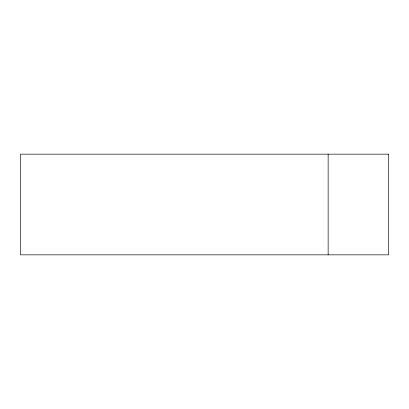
<?xml version="1.0" encoding="UTF-8"?>
<svg xmlns="http://www.w3.org/2000/svg" width="409" height="409" viewBox="0 0 409 409"><rect width="100%" height="100%" fill="white"/><g stroke="black" fill="none" stroke-linecap="round" stroke-linejoin="round"><path stroke-width="0.61" d="M328.141 154.157L328.141 254.843M388.55 154.157L20.45 154.157L20.45 254.843L388.55 254.843L388.55 154.157"/></g></svg>
